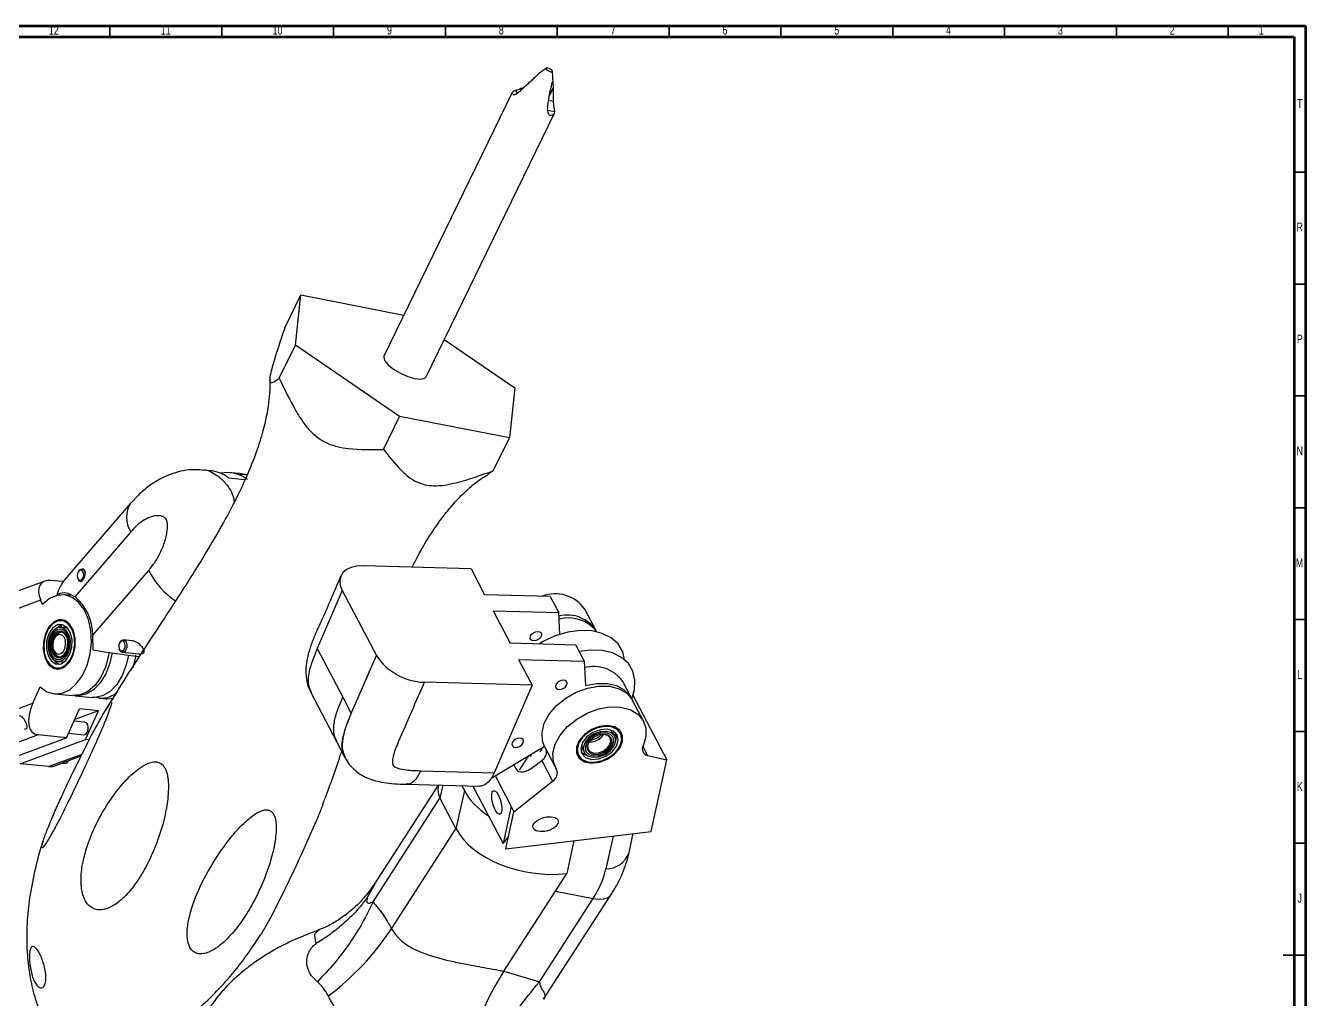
# Paper-space layout 'Sheet2' of a CAD drawing. Header units: inches. Extents: x 0 to 46.6, y 0 to 32.9.
# Drawn here: x 24.09 to 46.61, y 15.78 to 32.92 of the extents above; entities that cross this region are included whole.
import ezdxf

# ---------------------------------------------------------------- set-up
doc = ezdxf.new("R2010")
doc.units = ezdxf.units.IN
doc.header["$MEASUREMENT"] = 0
doc.styles.add('SLDTEXTSTYLE1', font='TXT', dxfattribs={"width": 0.75})

psp = doc.layouts.new('Sheet2')

# ---------------------------------------------------------------- linework, layer by layer
at = {"color": 7, "linetype": 'Continuous', "lineweight": 70}
for p, q in [((0.591, 32.913), (46.614, 32.913)), ((46.614, 32.913), (46.614, 0.197)), ((0.787, 32.717), (46.417, 32.717)), ((46.417, 32.717), (46.417, 0.394))]:
    psp.add_line(p, q, dxfattribs=at)
at = {"color": 7, "linetype": 'Continuous', "lineweight": 35}
for p, q in [((25.571, 32.717), (25.571, 32.913)), ((27.539, 32.717), (27.539, 32.913)), ((29.508, 32.717), (29.508, 32.913)), ((31.476, 32.717), (31.476, 32.913)), ((33.445, 32.717), (33.445, 32.913)), ((35.413, 32.717), (35.413, 32.913)), ((37.382, 32.717), (37.382, 32.913)), ((39.35, 32.717), (39.35, 32.913)), ((41.319, 32.717), (41.319, 32.913)), ((43.287, 32.717), (43.287, 32.913)), ((45.256, 32.717), (45.256, 32.913)), ((46.417, 30.335), (46.614, 30.335)), ((46.417, 28.366), (46.614, 28.366)), ((46.417, 26.398), (46.614, 26.398)), ((46.417, 24.429), (46.614, 24.429)), ((46.417, 22.461), (46.614, 22.461)), ((46.417, 20.492), (46.614, 20.492)), ((46.417, 18.524), (46.614, 18.524)), ((46.614, 16.555), (46.22, 16.555)), ((46.417, 16.555), (46.614, 16.555))]:
    psp.add_line(p, q, dxfattribs=at)
at = {"color": 7, "linetype": 'Continuous', "lineweight": 25}
for p, q in [((33.253, 32.166), (33.116, 32.069)), ((33.374, 31.903), (33.363, 32.112)), ((32.652, 31.737), (30.394, 27.098)), ((31.137, 26.736), (33.396, 31.375)), ((33.401, 31.395), (33.27, 31.421)), ((28.647, 27.594), (28.93, 28.174)), ((28.834, 27.293), (28.93, 28.174)), ((28.93, 28.174), (30.745, 27.82)), ((28.551, 26.713), (28.834, 27.293)), ((30.669, 26.037), (28.834, 27.293)), ((31.456, 27.391), (32.697, 26.542)), ((32.697, 26.542), (32.601, 25.661)), ((30.387, 25.457), (30.669, 26.037)), ((32.601, 25.661), (30.669, 26.037)), ((32.318, 25.082), (32.601, 25.661)), ((27.355, 25.078), (27.189, 25.094)), ((27.854, 25.03), (27.688, 25.046)), ((32.318, 25.082), (32.231, 25.023)), ((27.659, 24.957), (27.952, 24.928)), ((25.94, 24.514), (24.773, 23.163)), ((25.937, 24.007), (24.95, 22.864)), ((25.014, 23.305), (25.008, 23.294)), ((25.107, 23.347), (25.079, 23.35)), ((25.267, 22.185), (26.254, 23.327)), ((31.929, 23.354), (30.031, 23.408)), ((31.929, 23.354), (32.166, 22.9)), ((24.422, 23.139), (21.959, 22.226)), ((24.745, 23.129), (24.524, 23.15)), ((24.999, 23.201), (25.003, 23.189)), ((24.382, 22.729), (24.351, 22.802)), ((24.636, 22.889), (24.643, 22.889)), ((24.907, 22.883), (24.763, 22.897)), ((29.661, 22.973), (29.219, 21.952)), ((29.661, 22.973), (30.26, 21.829)), ((33.321, 22.868), (32.166, 22.9)), ((33.321, 22.868), (33.47, 22.584)), ((32.315, 22.617), (33.47, 22.584)), ((32.315, 22.617), (32.615, 22.044)), ((33.489, 22.2), (33.47, 22.584)), ((34.122, 22.278), (33.93, 22.645)), ((24.777, 22.322), (24.707, 22.328)), ((24.796, 22.318), (24.777, 22.322)), ((24.835, 22.302), (24.796, 22.318)), ((24.475, 22.28), (24.471, 22.272)), ((24.603, 22.15), (24.592, 22.128)), ((25.277, 21.926), (25.267, 22.185)), ((25.957, 22.089), (25.81, 22.104)), ((24.574, 21.942), (24.581, 21.918)), ((25.73, 21.954), (25.734, 21.942)), ((25.745, 22.059), (25.739, 22.047)), ((25.788, 21.886), (26.078, 21.858)), ((29.219, 21.952), (29.669, 21.094)), ((33.77, 22.011), (32.615, 22.044)), ((33.77, 22.011), (33.918, 21.727)), ((24.427, 21.825), (24.43, 21.815)), ((24.612, 21.732), (24.612, 21.719)), ((24.648, 21.723), (24.718, 21.716)), ((29.819, 20.808), (30.26, 21.829)), ((32.764, 21.76), (33.918, 21.727)), ((32.764, 21.76), (33.001, 21.307)), ((33.918, 21.727), (33.94, 21.301)), ((24.213, 20.991), (24.342, 21.279)), ((29.107, 21.178), (29.557, 20.319)), ((33.001, 21.307), (31.104, 21.36)), ((33.001, 21.307), (32.334, 19.765)), ((34.745, 21.089), (34.597, 21.372)), ((22.504, 20.358), (24.213, 20.991)), ((24.593, 21.155), (24.912, 21.124)), ((24.967, 21.118), (25.258, 21.09)), ((25.395, 21.077), (25.321, 21.089)), ((25.383, 21.078), (25.512, 21.065)), ((25.618, 21.059), (25.591, 21.066)), ((29.669, 21.094), (29.817, 20.81)), ((34.963, 20.673), (34.771, 21.04)), ((34.777, 21.129), (35.373, 19.991)), ((24.807, 20.382), (25.034, 20.889)), ((25.367, 20.857), (24.95, 20.702)), ((25.367, 20.857), (25.034, 20.889)), ((25.139, 20.35), (25.367, 20.857)), ((29.817, 20.81), (29.819, 20.808)), ((25.129, 20.654), (24.937, 20.672)), ((24.308, 20.431), (23.161, 20.006)), ((23.66, 19.957), (24.807, 20.382)), ((23.992, 19.925), (25.139, 20.35)), ((24.807, 20.382), (24.308, 20.431)), ((24.842, 20.462), (25.108, 20.436)), ((25.207, 20.343), (25.139, 20.35)), ((29.557, 20.319), (29.705, 20.035)), ((34.458, 20.408), (34.426, 20.468)), ((34.474, 20.335), (34.487, 20.399)), ((34.487, 20.399), (34.482, 20.457)), ((24.583, 19.884), (25.064, 20.062)), ((29.712, 20.033), (29.706, 20.051)), ((33.22, 20.229), (32.322, 19.686)), ((32.779, 19.809), (32.941, 20.06)), ((32.972, 20.054), (32.998, 20.095)), ((33.145, 20.135), (33.196, 20.214)), ((33.22, 20.228), (33.219, 20.225)), ((33.221, 20.228), (33.413, 19.861)), ((33.871, 20.259), (33.888, 20.185)), ((33.888, 20.185), (33.919, 20.126)), ((34.462, 20.119), (34.467, 20.124)), ((35.036, 20.07), (35.373, 19.991)), ((24.491, 19.876), (23.992, 19.925)), ((24.726, 19.936), (24.776, 19.932)), ((24.841, 19.977), (24.842, 19.98)), ((32.682, 19.904), (32.721, 19.83)), ((33.032, 19.875), (33.171, 19.984)), ((33.171, 19.984), (33.363, 19.617)), ((34.146, 19.956), (34.153, 19.957)), ((35.096, 18.732), (35.373, 19.991)), ((31.043, 19.802), (32.334, 19.765)), ((32.295, 19.687), (32.322, 19.686)), ((32.355, 19.706), (32.634, 19.174)), ((32.683, 19.081), (33.363, 19.617)), ((31.348, 19.549), (30.226, 17.81)), ((30.786, 19.565), (32.078, 19.528)), ((31.355, 19.548), (31.348, 19.519)), ((31.809, 19.451), (31.662, 18.781)), ((31.764, 19.537), (31.809, 19.451)), ((31.96, 19.531), (32.49, 18.52)), ((30.202, 17.493), (31.38, 19.32)), ((31.38, 19.32), (31.662, 18.781)), ((32.634, 19.174), (32.49, 18.52)), ((32.634, 19.174), (32.683, 19.081)), ((32.539, 18.427), (32.683, 19.081)), ((30.526, 17.021), (31.662, 18.781)), ((32.539, 18.427), (35.096, 18.732)), ((32.49, 18.52), (32.586, 18.639)), ((34.71, 18.36), (34.783, 18.695)), ((33.411, 17.682), (33.612, 17.994)), ((32.503, 16.274), (33.411, 17.682)), ((33.205, 15.779), (34.396, 17.625)), ((33.411, 17.682), (34.076, 17.552)), ((33.131, 16.087), (34.076, 17.552)), ((32.503, 16.274), (33.131, 16.087)), ((29.412, 15.838), (29.409, 15.843))]:
    psp.add_line(p, q, dxfattribs=at)
at = {"color": 8, "linetype": 'Continuous', "lineweight": 25}
for p, q in [((32.746, 31.73), (32.71, 31.774)), ((33.376, 31.829), (33.307, 31.687)), ((33.293, 31.603), (33.38, 31.586)), ((24.351, 22.802), (22.939, 22.279)), ((24.491, 19.876), (25.081, 20.095)), ((34.952, 20.23), (35.036, 20.07)), ((31.429, 19.546), (31.38, 19.32)), ((33.738, 18.57), (33.612, 17.994)), ((34.428, 18.652), (34.302, 18.076)), ((30.235, 17.805), (30.101, 17.569))]:
    psp.add_line(p, q, dxfattribs=at)
at = {"color": 7, "linetype": 'Continuous', "lineweight": 25, "flags": 128}
for points in [[(33.28, 32.168), (33.263, 32.169), (33.252, 32.165), (33.25, 32.157), (33.256, 32.145), (33.27, 32.132), (33.289, 32.119), (33.311, 32.109), (33.333, 32.103), (33.35, 32.102), (33.361, 32.106), (33.363, 32.114), (33.357, 32.125), (33.343, 32.139), (33.324, 32.151), (33.302, 32.161), (33.28, 32.168)], [(30.394, 27.098), (30.389, 27.081), (30.406, 27.019), (30.466, 26.944), (30.562, 26.867), (30.683, 26.796), (30.814, 26.739), (30.939, 26.704)], [(30.939, 26.704), (31.043, 26.694), (31.114, 26.712), (31.137, 26.736)], [(25.09, 23.312), (25.071, 23.327), (25.049, 23.33), (25.027, 23.319), (25.009, 23.296), (24.998, 23.266), (24.994, 23.232), (25, 23.2), (25.013, 23.174), (25.032, 23.159), (25.054, 23.156), (25.075, 23.167), (25.093, 23.19), (25.105, 23.22), (25.108, 23.254), (25.103, 23.286), (25.09, 23.312)], [(25.014, 23.305), (25.016, 23.308), (25.038, 23.336), (25.065, 23.35), (25.092, 23.347), (25.116, 23.328)], [(25.116, 23.328), (25.132, 23.296), (25.134, 23.29)], [(30.031, 23.408), (29.917, 23.402), (29.817, 23.38), (29.734, 23.341), (29.671, 23.288), (29.632, 23.221), (29.617, 23.145), (29.626, 23.061), (29.661, 22.973)], [(24.342, 21.279), (24.461, 21.193), (24.592, 21.155), (24.728, 21.167), (24.862, 21.227), (24.984, 21.334), (25.089, 21.48), (25.171, 21.658), (25.224, 21.856), (25.246, 22.065), (25.236, 22.271), (25.193, 22.463), (25.121, 22.63), (25.023, 22.762), (24.906, 22.852), (24.776, 22.895), (24.64, 22.888), (24.506, 22.832), (24.382, 22.729)], [(24.959, 22.13), (24.927, 22.269), (24.865, 22.378), (24.781, 22.445), (24.684, 22.461), (24.586, 22.425), (24.5, 22.341), (24.435, 22.218), (24.399, 22.073), (24.397, 21.922), (24.429, 21.783), (24.491, 21.674), (24.575, 21.607), (24.672, 21.59), (24.77, 21.627), (24.856, 21.711), (24.921, 21.833), (24.957, 21.979), (24.959, 22.13)], [(24.746, 22.44), (24.651, 22.438), (24.559, 22.387), (24.482, 22.292), (24.428, 22.165), (24.405, 22.021), (24.414, 21.878), (24.455, 21.752), (24.523, 21.66), (24.61, 21.611), (24.705, 21.613), (24.796, 21.664), (24.874, 21.759), (24.927, 21.887), (24.951, 22.03), (24.941, 22.174), (24.9, 22.299), (24.832, 22.392), (24.746, 22.44)], [(24.735, 22.372), (24.645, 22.368), (24.561, 22.311), (24.495, 22.211), (24.456, 22.083), (24.451, 21.946), (24.481, 21.821), (24.541, 21.727), (24.621, 21.679), (24.71, 21.684), (24.795, 21.74), (24.861, 21.84), (24.9, 21.969), (24.904, 22.106), (24.875, 22.23), (24.815, 22.324), (24.735, 22.372)], [(24.727, 22.325), (24.65, 22.321), (24.577, 22.272), (24.52, 22.186), (24.486, 22.075), (24.482, 21.957), (24.508, 21.849), (24.559, 21.768), (24.629, 21.727), (24.706, 21.73), (24.779, 21.779), (24.836, 21.866), (24.869, 21.976), (24.874, 22.095), (24.848, 22.202), (24.796, 22.283), (24.727, 22.325)], [(24.746, 22.369), (24.715, 22.361), (24.648, 22.321)], [(24.652, 22.322), (24.649, 22.321), (24.648, 22.321)], [(24.716, 22.362), (24.713, 22.35), (24.713, 22.328)], [(24.721, 22.291), (24.653, 22.288), (24.588, 22.244), (24.538, 22.168), (24.508, 22.069), (24.504, 21.965), (24.527, 21.869), (24.573, 21.797), (24.634, 21.76), (24.703, 21.764), (24.767, 21.807), (24.818, 21.884), (24.848, 21.982), (24.851, 22.087), (24.829, 22.182), (24.783, 22.254), (24.721, 22.291)], [(24.721, 22.291), (24.653, 22.288), (24.588, 22.244), (24.538, 22.168), (24.508, 22.069), (24.504, 21.965), (24.527, 21.869), (24.573, 21.797), (24.634, 21.76), (24.703, 21.764), (24.767, 21.807), (24.818, 21.884), (24.848, 21.982), (24.851, 22.087), (24.829, 22.182), (24.783, 22.254), (24.721, 22.291)], [(24.716, 22.257), (24.656, 22.254), (24.6, 22.216), (24.556, 22.149), (24.53, 22.064), (24.527, 21.972), (24.546, 21.889), (24.586, 21.827), (24.64, 21.794), (24.7, 21.797), (24.756, 21.835), (24.8, 21.902), (24.826, 21.988), (24.829, 22.079), (24.809, 22.162), (24.769, 22.225), (24.716, 22.257)], [(24.725, 22.24), (24.67, 22.237), (24.618, 22.202), (24.576, 22.14), (24.552, 22.06), (24.549, 21.975), (24.568, 21.897), (24.605, 21.839), (24.655, 21.809), (24.71, 21.812), (24.763, 21.847), (24.796, 21.893)], [(24.692, 22.2), (24.648, 22.19), (24.608, 22.154), (24.579, 22.099), (24.565, 22.033), (24.568, 21.966), (24.588, 21.908), (24.621, 21.867), (24.663, 21.851), (24.708, 21.862), (24.747, 21.897), (24.777, 21.952), (24.791, 22.018), (24.788, 22.086), (24.768, 22.144), (24.735, 22.184), (24.692, 22.2)], [(25.74, 22.049), (25.729, 22.018), (25.726, 21.984), (25.731, 21.952), (25.745, 21.926), (25.764, 21.912), (25.786, 21.91), (25.807, 21.921), (25.825, 21.944), (25.836, 21.975), (25.839, 22.009), (25.834, 22.041), (25.82, 22.066), (25.801, 22.081), (25.779, 22.083), (25.758, 22.071), (25.74, 22.049)], [(25.746, 22.06), (25.768, 22.088), (25.795, 22.103), (25.823, 22.1), (25.846, 22.082), (25.863, 22.05), (25.87, 22.01), (25.866, 21.968), (25.852, 21.929), (25.83, 21.901), (25.803, 21.887), (25.776, 21.889), (25.752, 21.907), (25.735, 21.939), (25.734, 21.942)], [(32.971, 22.173), (32.992, 22.204), (33.025, 22.23), (33.064, 22.247), (33.103, 22.253), (33.137, 22.245), (33.161, 22.227), (33.17, 22.199), (33.164, 22.167), (33.143, 22.136), (33.11, 22.11), (33.071, 22.093), (33.032, 22.087), (32.998, 22.095), (32.974, 22.114), (32.965, 22.141), (32.971, 22.173)], [(34.63, 21.755), (34.596, 21.896), (34.516, 22.032), (34.395, 22.141), (34.238, 22.219), (34.053, 22.262), (33.847, 22.269), (33.63, 22.239), (33.41, 22.173), (33.198, 22.074), (33.122, 22.029)], [(25.553, 21.885), (25.543, 21.825), (25.49, 21.627), (25.409, 21.449), (25.303, 21.303), (25.181, 21.196), (25.047, 21.135), (24.912, 21.124)], [(25.607, 21.877), (25.568, 21.692), (25.496, 21.505), (25.399, 21.347), (25.282, 21.225), (25.151, 21.147), (25.015, 21.117), (24.94, 21.122)], [(34.755, 21.069), (34.802, 21.225), (34.812, 21.396), (34.776, 21.552), (34.696, 21.688), (34.575, 21.797), (34.418, 21.875), (34.233, 21.918), (34.027, 21.925), (33.829, 21.899)], [(24.59, 21.743), (24.61, 21.721), (24.679, 21.676)], [(24.718, 21.716), (24.775, 21.724), (24.779, 21.725)], [(24.744, 21.717), (24.74, 21.702), (24.74, 21.697)], [(25.897, 21.837), (25.859, 21.663), (25.787, 21.477), (25.69, 21.318), (25.573, 21.196), (25.442, 21.118), (25.306, 21.089), (25.258, 21.09)], [(26.023, 21.835), (26.019, 21.807), (25.972, 21.613)], [(33.221, 20.228), (33.185, 20.325), (33.177, 20.476), (33.217, 20.636), (33.304, 20.796), (33.433, 20.947), (33.595, 21.078), (33.78, 21.184), (33.979, 21.256), (34.179, 21.292), (34.367, 21.288), (34.534, 21.245), (34.669, 21.165), (34.763, 21.054), (34.771, 21.04)], [(33.612, 21.311), (33.619, 21.342), (33.61, 21.37), (33.586, 21.389), (33.552, 21.396), (33.512, 21.391), (33.473, 21.374), (33.441, 21.348), (33.42, 21.316), (33.414, 21.284), (33.423, 21.257), (33.446, 21.238), (33.48, 21.231), (33.52, 21.236), (33.559, 21.253), (33.591, 21.279), (33.612, 21.311)], [(33.94, 21.301), (34.136, 21.339), (34.322, 21.339), (34.489, 21.301), (34.625, 21.228), (34.725, 21.124), (34.757, 21.064)], [(25.625, 21.072), (25.524, 21.064), (25.512, 21.065)], [(33.434, 19.826), (33.377, 19.958), (33.369, 20.109), (33.41, 20.269), (33.497, 20.429), (33.625, 20.58), (33.787, 20.712), (33.972, 20.817), (34.171, 20.889), (34.371, 20.925), (34.56, 20.921), (34.726, 20.878), (34.861, 20.799), (34.955, 20.687), (35.004, 20.551), (35.004, 20.398), (34.955, 20.237)], [(25.108, 20.436), (25.13, 20.439), (25.156, 20.457), (25.176, 20.488), (25.188, 20.528), (25.189, 20.571)], [(25.189, 20.571), (25.18, 20.609), (25.161, 20.638), (25.136, 20.653), (25.129, 20.654)], [(34.593, 20.315), (34.593, 20.424), (34.544, 20.514), (34.453, 20.574), (34.329, 20.597), (34.189, 20.58), (34.048, 20.526), (33.924, 20.44), (33.833, 20.333), (33.784, 20.218), (33.783, 20.11), (33.832, 20.02), (33.924, 19.959), (34.047, 19.936), (34.188, 19.953), (34.328, 20.008), (34.452, 20.094), (34.544, 20.2), (34.593, 20.315)], [(34.583, 20.354), (34.566, 20.453), (34.502, 20.53), (34.401, 20.575), (34.275, 20.583), (34.137, 20.553), (34.006, 20.488), (33.897, 20.397), (33.823, 20.29), (33.793, 20.18), (33.811, 20.08), (33.874, 20.003), (33.975, 19.958), (34.102, 19.95), (34.239, 19.98), (34.37, 20.045), (34.479, 20.137), (34.553, 20.244), (34.583, 20.354)], [(34.519, 20.339), (34.499, 20.432), (34.433, 20.499), (34.329, 20.531), (34.203, 20.523), (34.076, 20.475), (33.965, 20.396), (33.889, 20.298), (33.858, 20.194), (33.877, 20.102), (33.944, 20.034), (34.048, 20.002), (34.173, 20.011), (34.301, 20.058), (34.411, 20.137), (34.488, 20.236), (34.519, 20.339)], [(34.426, 20.468), (34.425, 20.469), (34.375, 20.523)], [(32.844, 20.291), (32.851, 20.323), (32.842, 20.35), (32.818, 20.369), (32.784, 20.376), (32.744, 20.371), (32.705, 20.354), (32.673, 20.328), (32.652, 20.296), (32.645, 20.265), (32.655, 20.237), (32.678, 20.219), (32.712, 20.211), (32.752, 20.216), (32.791, 20.233), (32.823, 20.26), (32.844, 20.291)], [(34.473, 20.329), (34.457, 20.409), (34.399, 20.467), (34.309, 20.495), (34.201, 20.488), (34.091, 20.447), (33.996, 20.379), (33.93, 20.293), (33.903, 20.204), (33.92, 20.124), (33.977, 20.066), (34.067, 20.039), (34.175, 20.046), (34.285, 20.087), (34.381, 20.155), (34.447, 20.24), (34.473, 20.329)], [(34.441, 20.322), (34.426, 20.393), (34.375, 20.445), (34.296, 20.469), (34.2, 20.463), (34.102, 20.426), (34.018, 20.366), (33.959, 20.29), (33.935, 20.211), (33.95, 20.14), (34.001, 20.089), (34.081, 20.064), (34.177, 20.071), (34.274, 20.107), (34.359, 20.168), (34.417, 20.243), (34.441, 20.322)], [(34.441, 20.322), (34.426, 20.393), (34.375, 20.445), (34.296, 20.469), (34.2, 20.463), (34.102, 20.426), (34.018, 20.366), (33.959, 20.29), (33.935, 20.211), (33.95, 20.14), (34.001, 20.089), (34.081, 20.064), (34.177, 20.071), (34.274, 20.107), (34.359, 20.168), (34.417, 20.243), (34.441, 20.322)], [(34.409, 20.315), (34.396, 20.377), (34.351, 20.422), (34.282, 20.443), (34.198, 20.438), (34.113, 20.406), (34.039, 20.353), (33.988, 20.287), (33.968, 20.218), (33.981, 20.157), (34.025, 20.112), (34.094, 20.09), (34.178, 20.096), (34.263, 20.127), (34.337, 20.18), (34.388, 20.246), (34.409, 20.315)], [(34.04, 20.354), (33.997, 20.297), (33.977, 20.232), (33.989, 20.175), (34.031, 20.133), (34.095, 20.113), (34.173, 20.118), (34.252, 20.148), (34.321, 20.197), (34.369, 20.258), (34.388, 20.323), (34.388, 20.323)], [(34.015, 20.325), (34.136, 20.375), (34.239, 20.443)], [(34.388, 20.323), (34.376, 20.38), (34.334, 20.422), (34.27, 20.442), (34.201, 20.438)], [(34.593, 20.368), (34.575, 20.471), (34.573, 20.475)], [(33.858, 20.163), (33.879, 20.173), (33.889, 20.182)], [(33.867, 20.166), (33.864, 20.155), (33.863, 20.139)], [(33.863, 20.136), (33.913, 20.094), (33.969, 20.071)], [(32.334, 19.765), (32.286, 19.672), (32.23, 19.601), (32.169, 19.552), (32.106, 19.53), (32.078, 19.528)], [(32.654, 18.952), (32.66, 18.993), (32.675, 19.048)]]:
    psp.add_lwpolyline(points, dxfattribs=at)
at = {"color": 8, "linetype": 'Continuous', "lineweight": 25, "flags": 128}
psp.add_lwpolyline([(34.076, 17.552), (34.173, 17.541), (34.259, 17.546), (34.328, 17.567), (34.38, 17.604), (34.396, 17.625)], dxfattribs=at)
at = {"color": 7, "linetype": 'Continuous', "lineweight": 25}
for centre, radius, start, end in [((32.716, 31.703), 0.0711, 94.6668, 159.9947), ((33.334, 31.405), 0.0683, 273.8566, 351.6762), ((25.101, 23.217), 0.102, 195.6863, 217.8341), ((24.4, 22.195), 0.867, 359.3428, 50.6149), ((33.409, 22.276), 0.639, 35.2932, 111.0664), ((33.621, 21.941), 0.601, 31.2708, 104.2486), ((24.749, 22.164), 0.297, 94.2644, 157.0925), ((33.639, 21.86), 0.632, 38.3915, 104.9829), ((24.743, 22.09), 0.152, 97.9939, 156.7727), ((24.667, 22.094), 0.157, 14.5105, 68.2672), ((24.727, 21.948), 0.149, 191.5802, 251.4007), ((24.707, 21.864), 0.282, 189.8663, 256.5247), ((31.131, 22.402), 1.043, 213.3834, 268.4959), ((34.088, 21.014), 0.622, 35.1296, 105.2737), ((25.405, 21.531), 0.454, 268.7393, 311.2007), ((34.011, 20.604), 0.298, 268.1772, 327.1204), ((33.993, 20.639), 0.336, 280.8, 314.4975), ((34.429, 20.512), 0.0768, 280.0447, 314.0025), ((34.42, 20.365), 0.0768, 28.9823, 70.6786), ((34.187, 20.423), 0.41, 313.1815, 352.2725), ((33.078, 20.137), 0.179, 301.2529, 8.1987), ((34.056, 20.271), 0.327, 217.9817, 286.0327), ((35.055, 20.182), 0.114, 151.0228, 260.656), ((24.772, 20.007), 0.0753, 273.2484, 339.0022), ((33.282, 19.761), 0.165, 299.3833, 23.1107), ((32.73, 18.443), 1.614, 326.499, 346.8588), ((26.57, 19.631), 4.74, 306.8516, 326.5926), ((37.748, 13.024), 6.171, 148.2218, 171.9833)]:
    psp.add_arc(centre, radius, start, end, dxfattribs=at)
at = {"color": 8, "linetype": 'Continuous', "lineweight": 25}
for centre, radius, start, end in [((26.32, 24.258), 0.459, 146.1489, 213.2761), ((27.524, 23.965), 1.422, 206.6628, 235.7614), ((34.306, 18.505), 0.429, 269.3635, 340.2742)]:
    psp.add_arc(centre, radius, start, end, dxfattribs=at)
at = {"color": 7, "linetype": 'Continuous', "lineweight": 25}
for centre, major_axis, ratio, start_param, end_param in [((26.926, 23.586), (0.594, 1.452), 0.602678, 6.114292, 6.45804), ((27.259, 23.553), (0.594, 1.452), 0.602678, 6.114292, 6.634625), ((24.684, 22.77), (-0.315, 0.337), 0.569981, 5.70878, 7.279576), ((25.282, 22.414), (-0.318, 0.883), 0.675301, 0.363205, 0.781923), ((25.737, 21.895), (1.032, -0.144), 0.034347, 4.254651, 5.069811), ((24.545, 20.959), (0.313, 0.503), 0.521979, 1.823498, 3.394294), ((24.166, 20.196), (0.455, -0.283), 0.333219, 5.690411, 6.030483), ((32.958, 20.017), (0.225, 0.204), 0.51759, 3.007914, 4.578711), ((32.016, 19.396), (0.67, -0.109), 0.619219, 3.107318, 3.576724), ((33.256, 19.624), (1.524, -0.248), 0.619219, 3.576724, 4.084383), ((33.109, 18.954), (1.524, -0.248), 0.619219, 3.576724, 5.14752)]:
    psp.add_ellipse(centre, major_axis=major_axis, ratio=ratio, start_param=start_param, end_param=end_param, dxfattribs=at)
for centre, major_axis, ratio in [((32.38, 19.242), (-0.056, 0.206), 0.340169), ((33.239, 18.861), (0.221, 0.06), 0.529559)]:
    psp.add_ellipse(centre, major_axis=major_axis, ratio=ratio, dxfattribs=at)
for points, knots in [([(33, 31.956), (33.021, 31.976), (33.054, 32.006), (33.09, 32.043), (33.107, 32.061), (33.113, 32.067), (33.116, 32.07), (33.116, 32.069), (33.116, 32.069)], [0, 0, 0, 0, 0.473116, 0.752748, 0.861378, 0.927971, 0.994703, 1, 1, 1, 1]), ([(32.888, 31.856), (32.877, 31.847), (32.855, 31.828), (32.811, 31.807), (32.771, 31.791), (32.739, 31.781), (32.72, 31.776), (32.712, 31.774), (32.71, 31.774)], [0, 0, 0, 0, 0.2356956, 0.4726234, 0.6355645, 0.7990489, 0.9509857, 1, 1, 1, 1]), ([(32.781, 31.757), (32.835, 31.806), (32.908, 31.872), (32.981, 31.939), (33, 31.956)], [0, 0, 0, 0, 0.733933, 1, 1, 1, 1]), ([(33.273, 31.487), (33.285, 31.559), (33.302, 31.656), (33.318, 31.754), (33.323, 31.78)], [0, 0, 0, 0, 0.733925, 1, 1, 1, 1]), ([(33.376, 31.829), (33.376, 31.852), (33.375, 31.888), (33.374, 31.921), (33.371, 31.931), (33.367, 31.931), (33.363, 31.927), (33.358, 31.916), (33.349, 31.894), (33.336, 31.849), (33.328, 31.807), (33.323, 31.78)], [0, 0, 0, 0, 0.247996, 0.394581, 0.451521, 0.486428, 0.521408, 0.575957, 0.62987, 0.75333, 1, 1, 1, 1]), ([(33.38, 31.586), (33.379, 31.646), (33.378, 31.727), (33.377, 31.808), (33.376, 31.829)], [0, 0, 0, 0, 0.733926, 1, 1, 1, 1]), ([(32.663, 31.701), (32.665, 31.7), (32.674, 31.698), (32.701, 31.704), (32.74, 31.722), (32.768, 31.745), (32.781, 31.757)], [0, 0, 0, 0, 0.11559, 0.342328, 0.672027, 1, 1, 1, 1]), ([(33.401, 31.395), (33.401, 31.397), (33.401, 31.403), (33.4, 31.419), (33.395, 31.449), (33.388, 31.49), (33.382, 31.539), (33.38, 31.571), (33.38, 31.586)], [0, 0, 0, 0, 0.049016, 0.200954, 0.364439, 0.527379, 0.764304, 1, 1, 1, 1]), ([(33.273, 31.487), (33.271, 31.469), (33.267, 31.433), (33.277, 31.387), (33.294, 31.355), (33.313, 31.339), (33.328, 31.335), (33.336, 31.337), (33.338, 31.337)], [0, 0, 0, 0, 0.2356962, 0.4726216, 0.6355644, 0.7990482, 0.950986, 1, 1, 1, 1]), ([(28.647, 27.594), (28.591, 27.426), (28.515, 27.199), (28.436, 26.94), (28.392, 26.775), (28.378, 26.667), (28.396, 26.63), (28.446, 26.63), (28.506, 26.678), (28.551, 26.713)], [0, 0, 0, 0, 0.24871, 0.335946, 0.424674, 0.557627, 0.642973, 0.73066, 1, 1, 1, 1]), ([(28.382, 26.682), (28.383, 26.661), (28.388, 26.564), (28.375, 26.359), (28.333, 26.064), (28.252, 25.724), (28.126, 25.339), (27.947, 24.906), (27.709, 24.418), (27.399, 23.862), (27, 23.212), (26.473, 22.402), (25.948, 21.613), (25.612, 21.061), (25.493, 20.865)], [0, 0, 0, 0, 0.01158, 0.0548949, 0.1035287, 0.1584949, 0.2208838, 0.2919829, 0.3734802, 0.4678492, 0.5792463, 0.7160618, 0.8992725, 1, 1, 1, 1]), ([(28.551, 26.713), (28.644, 26.516), (28.769, 26.25), (28.964, 25.937), (29.131, 25.732), (29.34, 25.58), (29.57, 25.502), (29.908, 25.447), (30.181, 25.453), (30.387, 25.457)], [0, 0, 0, 0, 0.248712, 0.336831, 0.424678, 0.557631, 0.644003, 0.730659, 1, 1, 1, 1]), ([(30.387, 25.457), (30.487, 25.328), (30.622, 25.153), (30.83, 24.965), (31.008, 24.856), (31.228, 24.807), (31.468, 24.825), (31.821, 24.901), (32.104, 25.004), (32.318, 25.082)], [0, 0, 0, 0, 0.248712, 0.336831, 0.424678, 0.557631, 0.644003, 0.730659, 1, 1, 1, 1]), ([(27.188, 25.092), (27.144, 25.096), (27.035, 25.105), (26.863, 25.085), (26.675, 25.036), (26.486, 24.957), (26.296, 24.844), (26.109, 24.697), (25.998, 24.576), (25.94, 24.513)], [0, 0, 0, 0, 0.0886964, 0.2203317, 0.3530385, 0.4929579, 0.6516536, 0.8214404, 1, 1, 1, 1]), ([(27.984, 25.008), (27.98, 25.009), (27.938, 25.022), (27.894, 25.024), (27.854, 25.026)], [0, 0, 0, 0, 0.089774, 1, 1, 1, 1]), ([(30.89, 23.383), (30.937, 23.475), (31.051, 23.7), (31.251, 24.023), (31.477, 24.337), (31.695, 24.589), (31.9, 24.784), (32.081, 24.927), (32.188, 24.991), (32.234, 25.019)], [0, 0, 0, 0, 0.133545, 0.329405, 0.500977, 0.652341, 0.786807, 0.907344, 1, 1, 1, 1]), ([(26.254, 23.327), (26.296, 23.38), (26.38, 23.487), (26.482, 23.68), (26.554, 23.877), (26.583, 24.035), (26.585, 24.138), (26.577, 24.197), (26.554, 24.241), (26.508, 24.275), (26.414, 24.299), (26.242, 24.265), (26.071, 24.152), (25.967, 24.039), (25.937, 24.007)], [0, 0, 0, 0, 0.116053, 0.231969, 0.343131, 0.428925, 0.460805, 0.492959, 0.513986, 0.545068, 0.607525, 0.727309, 0.921905, 1, 1, 1, 1]), ([(25.015, 23.168), (25.018, 23.16), (25.024, 23.144), (25.043, 23.132), (25.065, 23.133), (25.087, 23.146), (25.107, 23.17), (25.122, 23.201), (25.132, 23.237), (25.136, 23.273), (25.133, 23.306), (25.125, 23.331), (25.115, 23.346), (25.105, 23.346), (25.102, 23.346)], [0, 0, 0, 0, 0.087139, 0.174352, 0.259889, 0.344394, 0.428652, 0.512886, 0.597141, 0.681637, 0.767119, 0.8548, 0.945331, 1, 1, 1, 1]), ([(29.635, 23.23), (29.572, 23.084), (29.453, 22.809), (29.303, 22.46), (29.17, 22.178), (29.089, 21.96), (29.041, 21.787), (29.018, 21.628), (29.018, 21.486), (29.041, 21.347), (29.07, 21.24), (29.105, 21.186), (29.111, 21.177)], [0, 0, 0, 0, 0.230664, 0.433296, 0.570364, 0.668047, 0.74834, 0.813443, 0.869268, 0.923411, 0.986049, 1, 1, 1, 1]), ([(24.95, 22.864), (24.898, 22.892), (24.794, 22.947), (24.699, 22.925), (24.645, 22.894), (24.636, 22.889)], [0, 0, 0, 0, 0.457093, 0.911514, 1, 1, 1, 1]), ([(26.078, 21.859), (26.087, 21.858), (26.107, 21.855), (26.135, 21.86), (26.157, 21.869), (26.169, 21.881), (26.175, 21.897), (26.173, 21.921), (26.154, 21.96), (26.111, 22.01), (26.053, 22.054), (25.999, 22.082), (25.969, 22.087), (25.957, 22.088)], [0, 0, 0, 0, 0.060693, 0.136008, 0.181691, 0.22774, 0.267784, 0.327377, 0.429805, 0.608121, 0.793845, 0.917936, 1, 1, 1, 1]), ([(31.104, 21.36), (30.953, 21.014), (30.764, 20.58), (30.559, 20.1), (30.538, 19.957), (30.553, 19.893), (30.588, 19.866), (30.664, 19.835), (30.818, 19.808), (30.958, 19.804), (31.043, 19.802)], [0, 0, 0, 0, 0.537523, 0.672629, 0.741244, 0.761802, 0.782273, 0.813715, 0.886708, 1, 1, 1, 1]), ([(24.369, 18.467), (24.369, 18.457), (24.369, 18.437), (24.393, 18.453), (24.452, 18.533), (24.559, 18.717), (24.698, 18.978), (24.877, 19.334), (25.097, 19.795), (25.315, 20.272), (25.464, 20.619), (25.542, 20.813), (25.581, 20.92), (25.599, 20.983), (25.601, 21.009), (25.593, 21.013), (25.562, 20.98), (25.49, 20.867), (25.378, 20.669), (25.209, 20.352), (24.993, 19.926), (24.781, 19.484), (24.616, 19.12), (24.51, 18.872), (24.432, 18.675), (24.387, 18.546), (24.371, 18.489), (24.369, 18.47), (24.369, 18.467)], [0, 0, 0, 0, 0.015589, 0.031083, 0.058198, 0.108112, 0.159378, 0.211856, 0.300352, 0.391523, 0.441585, 0.463102, 0.484838, 0.495084, 0.505392, 0.514861, 0.530847, 0.562485, 0.611956, 0.662737, 0.75198, 0.844012, 0.884973, 0.92694, 0.960636, 0.978506, 0.996544, 1, 1, 1, 1]), ([(24.068, 20.538), (24.074, 20.537), (24.087, 20.536), (24.103, 20.542), (24.113, 20.555), (24.117, 20.577), (24.11, 20.612), (24.092, 20.654), (24.068, 20.698), (24.039, 20.735), (24.009, 20.759), (23.981, 20.768), (23.956, 20.763), (23.939, 20.753), (23.934, 20.742), (23.932, 20.739)], [0, 0, 0, 0, 0.043267, 0.099345, 0.148314, 0.222892, 0.332921, 0.446324, 0.550201, 0.654716, 0.743451, 0.822578, 0.898695, 0.974184, 1, 1, 1, 1]), ([(29.317, 19.209), (29.328, 19.237), (29.444, 19.533), (29.55, 19.846), (29.646, 20.128), (29.65, 20.141)], [0, 0, 0, 0, 0.090058, 0.958, 1, 1, 1, 1]), ([(25.238, 17.398), (25.268, 17.383), (25.326, 17.352), (25.445, 17.349), (25.622, 17.406), (25.83, 17.572), (26.034, 17.819), (26.246, 18.173), (26.448, 18.635), (26.574, 19.131), (26.608, 19.497), (26.589, 19.71), (26.554, 19.832), (26.496, 19.909), (26.442, 19.946), (26.37, 19.963), (26.255, 19.946), (26.082, 19.851), (25.878, 19.673), (25.624, 19.368), (25.357, 18.955), (25.17, 18.504), (25.077, 18.129), (25.054, 17.866), (25.078, 17.65), (25.138, 17.501), (25.195, 17.43), (25.232, 17.403), (25.238, 17.398)], [0, 0, 0, 0, 0.015586, 0.031079, 0.058189, 0.108095, 0.1599, 0.211832, 0.301749, 0.39153, 0.441584, 0.463098, 0.48483, 0.495075, 0.505381, 0.514848, 0.530832, 0.562465, 0.612495, 0.662729, 0.753466, 0.844022, 0.885574, 0.926952, 0.960642, 0.97851, 0.996545, 1, 1, 1, 1]), ([(29.711, 20.032), (29.734, 19.991), (29.781, 19.906), (29.879, 19.809), (29.982, 19.735), (30.089, 19.678), (30.212, 19.633), (30.36, 19.597), (30.535, 19.574), (30.683, 19.567), (30.768, 19.565), (30.787, 19.565)], [0, 0, 0, 0, 0.107966, 0.226044, 0.315366, 0.404289, 0.511076, 0.628355, 0.777405, 0.94868, 1, 1, 1, 1]), ([(29.319, 19.209), (29.294, 19.146), (29.23, 18.982), (29.108, 18.702), (28.931, 18.307), (28.71, 17.838), (28.5, 17.412), (28.344, 17.12), (28.262, 16.971), (28.228, 16.921), (28.222, 16.912)], [0, 0, 0, 0, 0.075508, 0.198061, 0.323857, 0.544935, 0.772922, 0.874391, 0.978356, 1, 1, 1, 1]), ([(27.122, 16.582), (27.153, 16.58), (27.214, 16.576), (27.338, 16.616), (27.521, 16.727), (27.733, 16.939), (27.941, 17.216), (28.155, 17.584), (28.356, 18.038), (28.476, 18.492), (28.505, 18.806), (28.482, 18.975), (28.442, 19.063), (28.381, 19.106), (28.324, 19.117), (28.249, 19.104), (28.13, 19.05), (27.952, 18.909), (27.743, 18.689), (27.485, 18.345), (27.215, 17.909), (27.029, 17.47), (26.941, 17.128), (26.921, 16.901), (26.95, 16.732), (27.015, 16.631), (27.076, 16.593), (27.115, 16.584), (27.122, 16.582)], [0, 0, 0, 0, 0.015587, 0.031079, 0.058189, 0.108095, 0.1599, 0.211832, 0.301749, 0.39153, 0.441584, 0.463098, 0.48483, 0.495075, 0.505381, 0.514848, 0.530832, 0.562465, 0.612495, 0.662729, 0.753466, 0.844022, 0.885574, 0.926952, 0.960642, 0.97851, 0.996545, 1, 1, 1, 1]), ([(24.395, 18.561), (24.388, 18.543), (24.327, 18.37), (24.239, 18.025), (24.145, 17.54), (24.102, 17.065), (24.105, 16.621), (24.152, 16.208), (24.227, 15.864), (24.297, 15.665), (24.325, 15.586)], [0, 0, 0, 0, 0.018936, 0.182643, 0.350697, 0.506474, 0.651957, 0.78846, 0.916518, 1, 1, 1, 1]), ([(34.396, 17.625), (34.427, 17.676), (34.514, 17.816), (34.621, 18.049), (34.684, 18.246), (34.707, 18.348), (34.71, 18.36)], [0, 0, 0, 0, 0.216181, 0.600641, 0.951416, 1, 1, 1, 1]), ([(30.228, 17.812), (30.168, 17.728), (30.045, 17.554), (29.829, 17.345), (29.614, 17.186), (29.416, 17.069), (29.278, 17.013), (29.209, 16.986)], [0, 0, 0, 0, 0.23144, 0.480068, 0.651738, 0.82554, 1, 1, 1, 1]), ([(30.101, 17.569), (30.099, 17.566), (30.095, 17.561), (30.084, 17.546), (30.062, 17.515), (30.025, 17.469), (29.967, 17.398), (29.862, 17.28), (29.697, 17.119), (29.477, 16.94), (29.307, 16.825), (29.212, 16.768), (29.201, 16.761)], [0, 0, 0, 0, 0.010321, 0.01726, 0.047597, 0.108273, 0.168948, 0.28274, 0.51048, 0.741264, 0.970326, 1, 1, 1, 1]), ([(30.202, 17.493), (30.141, 17.368), (30.019, 17.116), (29.786, 16.754), (29.524, 16.406), (29.322, 16.194), (29.222, 16.089)], [0, 0, 0, 0, 0.249185, 0.5, 0.750815, 1, 1, 1, 1]), ([(30.101, 17.569), (30.098, 17.558), (30.091, 17.536), (30.088, 17.509), (30.092, 17.489), (30.107, 17.471), (30.144, 17.469), (30.181, 17.485), (30.202, 17.493)], [0, 0, 0, 0, 0.119231, 0.223601, 0.324409, 0.430162, 0.674919, 1, 1, 1, 1]), ([(30.202, 17.493), (30.26, 17.424), (30.379, 17.285), (30.477, 17.109), (30.526, 17.021)], [0, 0, 0, 0, 0.496904, 1, 1, 1, 1]), ([(25.815, 14.861), (25.877, 14.881), (26.054, 14.94), (26.343, 15.072), (26.679, 15.268), (27.014, 15.513), (27.343, 15.804), (27.661, 16.143), (27.96, 16.515), (28.135, 16.782), (28.222, 16.913)], [0, 0, 0, 0, 0.062042, 0.175241, 0.295482, 0.42336, 0.558695, 0.701972, 0.854196, 1, 1, 1, 1]), ([(29.262, 17), (29.206, 16.981), (29.041, 16.924), (28.785, 16.814), (28.519, 16.681), (28.294, 16.549), (28.061, 16.392), (27.85, 16.222), (27.66, 16.045), (27.497, 15.867), (27.324, 15.638), (27.226, 15.457), (27.173, 15.359)], [0, 0, 0, 0, 0.08066, 0.236662, 0.35986, 0.451385, 0.543234, 0.655397, 0.722219, 0.79957, 0.89069, 1, 1, 1, 1]), ([(30.526, 17.021), (30.575, 16.95), (30.661, 16.824), (30.862, 16.691), (31.143, 16.562), (31.471, 16.473), (31.81, 16.402), (32.115, 16.345), (32.35, 16.303), (32.484, 16.278), (32.503, 16.274)], [0, 0, 0, 0, 0.143171, 0.252016, 0.361064, 0.581901, 0.688609, 0.795198, 0.971416, 1, 1, 1, 1]), ([(24.281, 16.029), (24.265, 16.051), (24.235, 16.095), (24.2, 16.194), (24.173, 16.305), (24.157, 16.423), (24.151, 16.539), (24.159, 16.638), (24.183, 16.702), (24.223, 16.716), (24.27, 16.682), (24.316, 16.617), (24.359, 16.532), (24.398, 16.429), (24.429, 16.311), (24.446, 16.186), (24.44, 16.074), (24.409, 15.999), (24.361, 15.974), (24.315, 15.991), (24.29, 16.019), (24.281, 16.029)], [0, 0, 0, 0, 0.048044, 0.096059, 0.144905, 0.196544, 0.252831, 0.314487, 0.378834, 0.439298, 0.490906, 0.535688, 0.579134, 0.62582, 0.678729, 0.73871, 0.802908, 0.865183, 0.921319, 0.972201, 1, 1, 1, 1]), ([(29.222, 16.089), (29.183, 16.124), (29.108, 16.194), (29.046, 16.326), (29.029, 16.465), (29.057, 16.585), (29.106, 16.667), (29.131, 16.699), (29.141, 16.711)], [0, 0, 0, 0, 0.236104, 0.46578, 0.693293, 0.881348, 0.953986, 1, 1, 1, 1]), ([(29.141, 16.711), (29.151, 16.719), (29.171, 16.736), (29.191, 16.753), (29.201, 16.761)], [0, 0, 0, 0, 0.506326, 1, 1, 1, 1]), ([(29.409, 15.843), (29.383, 15.891), (29.33, 15.986), (29.258, 16.054), (29.222, 16.089)], [0, 0, 0, 0, 0.495223, 1, 1, 1, 1]), ([(31.924, 13.805), (31.987, 14.014), (32.116, 14.435), (32.398, 15.039), (32.734, 15.605), (32.999, 15.927), (33.131, 16.087)], [0, 0, 0, 0, 0.2481379, 0.5000001, 0.7518618, 1, 1, 1, 1]), ([(31.638, 13.885), (31.555, 13.905), (31.385, 13.948), (31.11, 14.07), (30.832, 14.233), (30.554, 14.435), (30.288, 14.668), (30.036, 14.93), (29.813, 15.204), (29.593, 15.517), (29.478, 15.721), (29.412, 15.838)], [0, 0, 0, 0, 0.090888, 0.186215, 0.286381, 0.38668, 0.497427, 0.608277, 0.725451, 0.842665, 1, 1, 1, 1])]:
    psp.add_open_spline(points, degree=3, knots=knots, dxfattribs=at)
at = {"color": 8, "linetype": 'Continuous', "lineweight": 25}
for points, knots in [([(27.188, 25.094), (27.188, 25.094), (27.272, 25.107), (27.423, 25.033), (27.617, 24.867), (27.733, 24.684), (27.756, 24.549), (27.759, 24.531)], [0, 0, 0, 0, 0.000848, 0.338857, 0.62643, 0.948055, 1, 1, 1, 1]), ([(27.982, 25.003), (27.981, 25.003), (27.941, 25.023), (27.896, 25.018), (27.852, 25.014)], [0, 0, 0, 0, 0.012242, 1, 1, 1, 1]), ([(29.219, 21.952), (29.168, 21.83), (29.078, 21.613), (29.042, 21.343), (29.094, 21.222), (29.112, 21.18)], [0, 0, 0, 0, 0.454904, 0.809995, 1, 1, 1, 1]), ([(29.565, 20.323), (29.546, 20.362), (29.499, 20.46), (29.514, 20.653), (29.573, 20.872), (29.637, 21.02), (29.669, 21.094)], [0, 0, 0, 0, 0.182526, 0.450996, 0.726953, 1, 1, 1, 1]), ([(29.706, 20.051), (29.69, 20.088), (29.641, 20.204), (29.678, 20.468), (29.768, 20.686), (29.819, 20.808)], [0, 0, 0, 0, 0.171285, 0.534583, 1, 1, 1, 1]), ([(29.817, 20.81), (29.786, 20.737), (29.722, 20.589), (29.663, 20.37), (29.647, 20.182), (29.691, 20.089), (29.708, 20.054)], [0, 0, 0, 0, 0.279353, 0.561683, 0.836353, 1, 1, 1, 1]), ([(31.043, 19.802), (31.01, 19.742), (30.945, 19.623), (30.847, 19.554), (30.797, 19.57), (30.788, 19.573)], [0, 0, 0, 0, 0.451278, 0.902556, 1, 1, 1, 1]), ([(29.202, 16.762), (29.185, 16.83), (29.157, 16.941), (29.214, 16.968), (29.235, 16.978)], [0, 0, 0, 0, 0.6144183, 1, 1, 1, 1]), ([(33.131, 16.087), (33.137, 16.056), (33.15, 15.985), (33.205, 15.919), (33.229, 15.866), (33.225, 15.82), (33.216, 15.792), (33.205, 15.779), (33.205, 15.779)], [0, 0, 0, 0, 0.1850586, 0.4145128, 0.6481485, 0.8159797, 0.9949884, 1, 1, 1, 1])]:
    psp.add_open_spline(points, degree=3, knots=knots, dxfattribs=at)

# ---------------------------------------------------------------- texts
at = {"color": 7, "linetype": 'Continuous', "lineweight": 0, "attachment_point": 2, "style": 'SLDTEXTSTYLE1'}
for s, insert, char_height in [('12', (24.583, 32.913), 0.1562), ('11', (26.552, 32.913), 0.1562), ('10', (28.52, 32.913), 0.1562), ('9', (30.491, 32.913), 0.156), ('8', (32.459, 32.913), 0.156), ('7', (34.428, 32.913), 0.156), ('6', (36.396, 32.913), 0.156), ('5', (38.365, 32.913), 0.156), ('4', (40.333, 32.913), 0.156), ('3', (42.302, 32.913), 0.156), ('2', (44.27, 32.913), 0.156), ('1', (45.835, 32.913), 0.156), ('T', (46.515, 31.623), 0.156), ('R', (46.514, 29.448), 0.156), ('P', (46.515, 27.477), 0.156), ('N', (46.514, 25.511), 0.156), ('M', (46.51, 23.54), 0.156), ('L', (46.514, 21.574), 0.156), ('K', (46.515, 19.603), 0.156), ('J', (46.514, 17.637), 0.156)]:
    psp.add_mtext(s, dxfattribs=dict(at, insert=insert, char_height=char_height))

doc.saveas('drawing.dxf')
